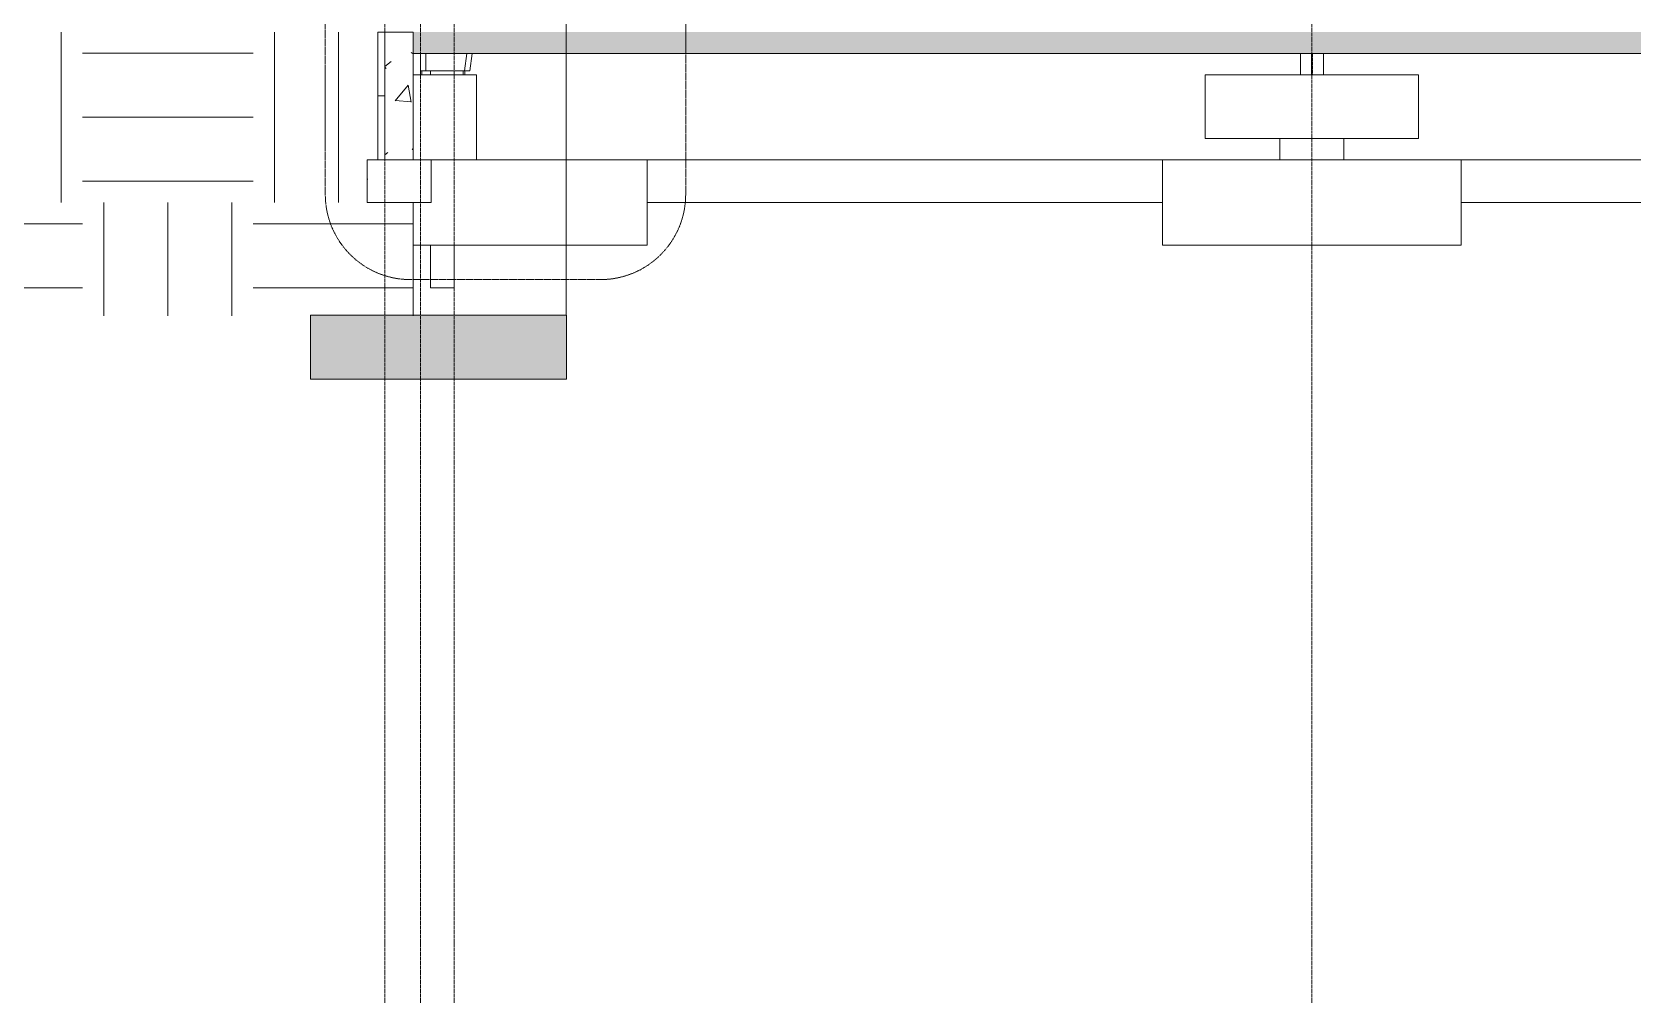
# Model space of a CAD drawing. Header units: inches. Extents: x 21386 to 98862, y -290 to 853.
# Drawn here: x 31740.9 to 32191.2, y -273.2 to 0 of the extents above; entities that cross this region are included whole.
import ezdxf

# ---------------------------------------------------------------- set-up
doc = ezdxf.new("R2010")
doc.units = ezdxf.units.IN
doc.header["$MEASUREMENT"] = 0
for name, pattern in [('Dash Dot 3_16_', [0.3125, 0.1875, -0.0625, 0, -0.0625]), ('Grid Line 1_2_', [0.875, 0.5, -0.125, 0.125, -0.125]), ('Hidden 1_8_', [0.1875, 0.125, -0.0625])]:
    doc.linetypes.add(name, pattern=pattern)
for name, color, linetype, lineweight in [('A-ANNO-SYMB', 150, 'Continuous', 9), ('A-FLOR', 192, 'Continuous', 13), ('A-FLOR-MCUT', 51, 'Continuous', 9), ('A-FLOR-PATT', 8, 'Continuous', 25), ('A-WALL', 113, 'Continuous', 13), ('A-WALL-PATT', 111, 'Continuous', 25), ('C-TOPO', 7, 'Continuous', 13), ('E-POWR-CNDT', 130, 'Continuous', 13), ('G-ANNO-SYMB', 111, 'Continuous', 9), ('L-SITE-WALL', 31, 'Continuous', 13), ('S-BEAM', 12, 'Continuous', 13), ('S-COLS', 52, 'Continuous', 13), ('S-FNDN', 32, 'Continuous', 13), ('S-GRID', 1, 'Continuous', 9)]:
    doc.layers.add(name, color=color, linetype=linetype, lineweight=lineweight)
pattern_1 = [(50, (22011.01, 102), (55.0854, -4.8198), [5.76, -63.36]), (355, (22011.01, 102), (-10.6557, 57.7685), [4.608, -50.688]), (100.451, (22015.6, 101.6), (44.4295, 52.9487), [4.895, -53.848]), (46.184, (22011.01, 117.36), (81.9644, -12.712), [8.64, -95.04]), (96.636, (22017.84, 116.3), (71.7815, 74.8124), [7.343, -80.772]), (351.184, (22011.01, 117.36), (71.782, 74.8124), [6.912, -76.032]), (21, (22018.69, 113.52), (45.842, -30.9215), [5.76, -63.36]), (326, (22018.69, 113.52), (18.687, 55.6915), [4.608, -50.688]), (71.451, (22022.51, 110.943), (64.529, 24.77), [4.895, -53.848]), (37.5, (22011.012, 102), (0.9339, 25.5668), [2.534, -47.539, 2.534, -48.922, -50.88]), (37.5, (22011.012, 102), (0.9339, 25.5668), [-101.53, 2.534, -48.346]), (7.5, (22011.012, 102), (20.204, 30.2913), [2.534, -26.803, 2.534, -46.387, -19.392]), (7.5, (22011.012, 102), (20.204, 30.2913), [-78.259, 2.534, -16.858]), (327.5, (21993.885, 102), (40.9978, -1.7324), [2.534, -16.666, 2.534, -57.37, -79.488]), (327.5, (21993.885, 102), (40.9978, -1.7324), [-79.104, 2.534, -76.954]), (317.5, (21986.205, 102), (44.7889, 7.6878), [2.534, -22.426, 2.534, -37.248, -56.448]), (317.5, (21986.205, 102), (44.7889, 7.6878), [-64.742, 2.534, -53.914])]
pattern_2 = [(0, (22011.01, 102), (48, 48), [48, -48]), (0, (22011.01, 120), (48, 48), [48, -48]), (0, (22011.01, 138), (48, 48), [48, -48]), (90, (22017.01, 144), (-48, 48), [48, -48]), (90, (22035.01, 144), (-48, 48), [48, -48]), (90, (22053.01, 144), (-48, 48), [48, -48])]

# ---------------------------------------------------------------- blocks, each defined once
blk = doc.blocks.new('Struct_Xcel_Sports Complex_rvt-3-Building Section - North_South looking East _ Fitness Center')
at = {"layer": 'A-FLOR-PATT', "lineweight": 9}
h = blk.add_hatch(dxfattribs=at)
h.set_pattern_fill('FP_46', color=256, style=0, pattern_type=2)
h.set_pattern_definition(pattern_1)
h.paths.add_polyline_path([(21132.3, -6), (22790.8, -6), (22790.8, 0), (21132.3, 0), (21132.3, -1.69)], flags=0)
at = {"layer": 'A-WALL-PATT', "lineweight": 9}
h = blk.add_hatch(dxfattribs=at)
h.set_pattern_fill('FP_46', color=8, style=0, pattern_type=2)
h.set_pattern_definition(pattern_1)
h.paths.add_polyline_path([(21132.3, -36), (21132.3, 0), (21124.3, 0), (21124.3, -36)], flags=0)
at = {"layer": 'S-FNDN', "lineweight": 9}
h = blk.add_hatch(dxfattribs=at)
h.set_pattern_fill('FP_46', color=8, style=0, pattern_type=2)
h.set_pattern_definition(pattern_1)
h.paths.add_polyline_path([(21119.3, -48), (21137.3, -48), (21137.3, -36), (21119.3, -36), (21119.3, -40.76)], flags=0)
at = {"layer": 'A-FLOR', "color": 7}
blk.add_line((21132.3, -6), (22790.8, -6), dxfattribs=at)
at = {"layer": 'A-FLOR-MCUT', "color": 7, "lineweight": 13}
blk.add_line((21132.3, 0), (21132.3, -6), dxfattribs=at)
at = {"layer": 'A-WALL', "color": 7}
blk.add_line((21132.3, -6), (21132.3, 0), dxfattribs=at)
at = {"layer": 'L-SITE-WALL', "color": 7}
for p, q in [((21132.3, 0), (21124.3, 0)), ((21124.3, 0), (21124.3, -36)), ((21132.3, -36), (21132.3, -6)), ((21124.3, -36), (21132.3, -36))]:
    blk.add_line(p, q, dxfattribs=at)
at = {"layer": 'S-FNDN', "color": 8, "lineweight": 9}
for p, q in [((21132.3, -12), (21150.05, -12)), ((21150.05, -36), (21150.05, -12)), ((21355.05, -12), (21415.05, -12)), ((21355.05, -30), (21355.05, -12)), ((21415.05, -30), (21415.05, -12)), ((21415.05, -30), (21355.05, -30)), ((21376.05, -30), (21376.05, -36)), ((21394.05, -36), (21394.05, -30)), ((21137.3, -36), (21198.05, -36)), ((21198.05, -36), (21343.05, -36)), ((21198.05, -60), (21198.05, -36)), ((21343.05, -36), (21427.05, -36)), ((21343.05, -60), (21343.05, -36)), ((21427.05, -36), (21584.3, -36)), ((21427.05, -60), (21427.05, -36)), ((21343.05, -48), (21198.05, -48)), ((21584.3, -48), (21427.05, -48)), ((21198.05, -60), (21132.3, -60)), ((21427.05, -60), (21343.05, -60))]:
    blk.add_line(p, q, dxfattribs=at)
at = {"layer": 'S-FNDN', "color": 7}
for p, q in [((21137.3, -36), (21119.3, -36)), ((21119.3, -36), (21119.3, -48)), ((21137.3, -48), (21137.3, -36)), ((21119.3, -48), (21137.3, -48))]:
    blk.add_line(p, q, dxfattribs=at)
blk = doc.blocks.new('W-Wide Flange-Column - W12X26-1530482-Building Section - North_South looking East _ Fitness Center')
at = {"layer": 'S-COLS', "color": 8, "linetype": 'Hidden 1_8_', "lineweight": 9}
for p, q in [((21384.9, -12), (21384.9, -6)), ((21385.21, -6), (21385.21, -12))]:
    blk.add_line(p, q, dxfattribs=at)
blk = doc.blocks.new('columns and girder2 - one-1334686-Building Section - North_South looking East _ Fitness Center')
at = {"layer": 'S-BEAM', "color": 8, "lineweight": 9}
for p, q in [((21134.3, -6), (21134.3, -10.9)), ((21135.8, -10.9), (21135.8, -6)), ((21147.32, -6), (21146.73, -10.9)), ((21148.24, -10.9), (21148.83, -6)), ((21134.3, -10.9), (21135.8, -10.9)), ((21135.8, -10.9), (21146.73, -10.9)), ((21146.73, -10.9), (21148.24, -10.9))]:
    blk.add_line(p, q, dxfattribs=at)
blk = doc.blocks.new('Section - 3_32_ x 3_8_-18514-Building Section - North_South looking East _ Fitness Center')
at = {"layer": 'G-ANNO-SYMB'}
blk.add_hatch(color=256, dxfattribs=at).paths.add_polyline_path([(22320.83, -79.66), (22248.83, -79.66), (22248.83, -97.66), (22320.83, -97.66)], flags=0)
for p, q in [((22248.83, -97.66), (22248.83, -79.66)), ((22248.83, -79.66), (22320.83, -79.66)), ((22320.83, -79.66), (22320.83, -97.66)), ((22320.83, -97.66), (22248.83, -97.66))]:
    blk.add_line(p, q, dxfattribs=at)

msp = doc.modelspace()

# ---------------------------------------------------------------- hatches: boundary and pattern name
at = {"layer": 'A-WALL-PATT', "lineweight": 9}
h = msp.add_hatch(dxfattribs=at)
h.set_pattern_fill('FP_38', color=8, style=0, pattern_type=2)
h.set_pattern_definition([(0, (22011.012, 102), (0, 24), []), (90, (22011.012, 102), (-24, 1e-15), [])])
h.paths.add_polyline_path([(31838.11, -36), (31840.11, -36), (31840.11, 0), (31838.11, 0), (31838.11, -1.69)], flags=0)
at = {"layer": 'C-TOPO', "lineweight": 9}
h = msp.add_hatch(dxfattribs=at)
h.set_pattern_fill('FP_34', color=8, style=0, pattern_type=2)
h.set_pattern_definition(pattern_2)
h.paths.add_polyline_path([(31835.11, -79.83), (31840.76, -79.83), (31840.76, -48), (31835.11, -48), (31835.11, -36), (31838.11, -36), (31838.11, 0), (31270.87, 0), (31270.87, -79.83), (31821.44, -79.83)], flags=0)
h = msp.add_hatch(dxfattribs=at)
h.set_pattern_fill('FP_34', color=8, style=0, pattern_type=2)
h.set_pattern_definition(pattern_2)
h.paths.add_polyline_path([(31847.05, -79.83), (31848.11, -79.83), (31848.11, -48), (31840.76, -48), (31840.76, -79.83), (31846.52, -79.83)], flags=0)

# ---------------------------------------------------------------- linework, layer by layer
at = {"layer": 'A-ANNO-SYMB', "linetype": 'Dash Dot 3_16_'}
for p, q in [((31823.35, 452.37), (31823.35, -45.66)), ((31924.73, -45.66), (31924.73, 452.37)), ((31847.35, -69.66), (31900.73, -69.66))]:
    msp.add_line(p, q, dxfattribs=at)
for centre, start, end in [((31847.35, -45.66), 180, 270), ((31900.73, -45.66), 270, 360)]:
    msp.add_arc(centre, 24, start, end, dxfattribs=at)
at = {"layer": 'C-TOPO'}
msp.add_line((31848.11, -79.83), (31848.11, -48), dxfattribs=at)
at = {"layer": 'C-TOPO', "color": 8, "lineweight": 9}
msp.add_line((31848.11, -48), (31848.11, -79.83), dxfattribs=at)
at = {"layer": 'E-POWR-CNDT', "color": 8, "lineweight": 9}
for p, q in [((31852.98, -10.9), (31852.98, -12)), ((31859.6, -12), (31859.6, -10.9)), ((31852.98, -60), (31852.98, -72)), ((31859.6, -72), (31859.6, -60)), ((31859.6, -72), (31852.98, -72))]:
    msp.add_line(p, q, dxfattribs=at)
at = {"layer": 'G-ANNO-SYMB'}
msp.add_line((31891.15, 737.16), (31891.15, -79.66), dxfattribs=at)
at = {"layer": 'L-SITE-WALL', "color": 7}
for p, q in [((31840.11, 0), (31838.11, 0)), ((31838.11, 0), (31838.11, -36)), ((31840.11, -36), (31840.11, 0)), ((31838.11, -36), (31840.11, -36))]:
    msp.add_line(p, q, dxfattribs=at)
at = {"layer": 'S-COLS', "color": 8, "lineweight": 9}
for p, q in [((32097.62, -6), (32097.62, -12)), ((32104.11, -6), (32104.11, -12)), ((31850.11, -10.9), (31850.11, -12)), ((31850.55, -10.9), (31850.55, -12)), ((31862.18, -12), (31862.18, -10.9)), ((31862.61, -10.9), (31862.61, -12))]:
    msp.add_line(p, q, dxfattribs=at)
at = {"layer": 'S-GRID', "linetype": 'Grid Line 1_2_'}
for p, q in [((31840.11, -273.16), (31840.11, 738.66)), ((31850.11, -273.16), (31850.11, 738.66)), ((31859.61, -273.16), (31859.61, 738.66)), ((32100.86, -273.16), (32100.86, 738.66)), ((32100.86, -273.16), (32100.86, 738.66))]:
    msp.add_line(p, q, dxfattribs=at)

# ---------------------------------------------------------------- block references
at = {"color": 170, "lineweight": 5}
msp.add_blockref('Struct_Xcel_Sports Complex_rvt-3-Building Section - North_South looking East _ Fitness Center', (10715.81, 0), dxfattribs=at)
at = {"layer": 'G-ANNO-SYMB', "extrusion": (0, 0, -1)}
msp.add_blockref('Section - 3_32_ x 3_8_-18514-Building Section - North_South looking East _ Fitness Center', (-54139.99, 0), dxfattribs=at)
at = {"layer": 'S-BEAM', "color": 8, "lineweight": 9}
msp.add_blockref('columns and girder2 - one-1334686-Building Section - North_South looking East _ Fitness Center', (10715.81, 0), dxfattribs=at)
at = {"layer": 'S-COLS', "color": 8, "linetype": 'Hidden 1_8_', "lineweight": 9}
msp.add_blockref('W-Wide Flange-Column - W12X26-1530482-Building Section - North_South looking East _ Fitness Center', (10715.81, 0), dxfattribs=at)

doc.saveas('drawing.dxf')
